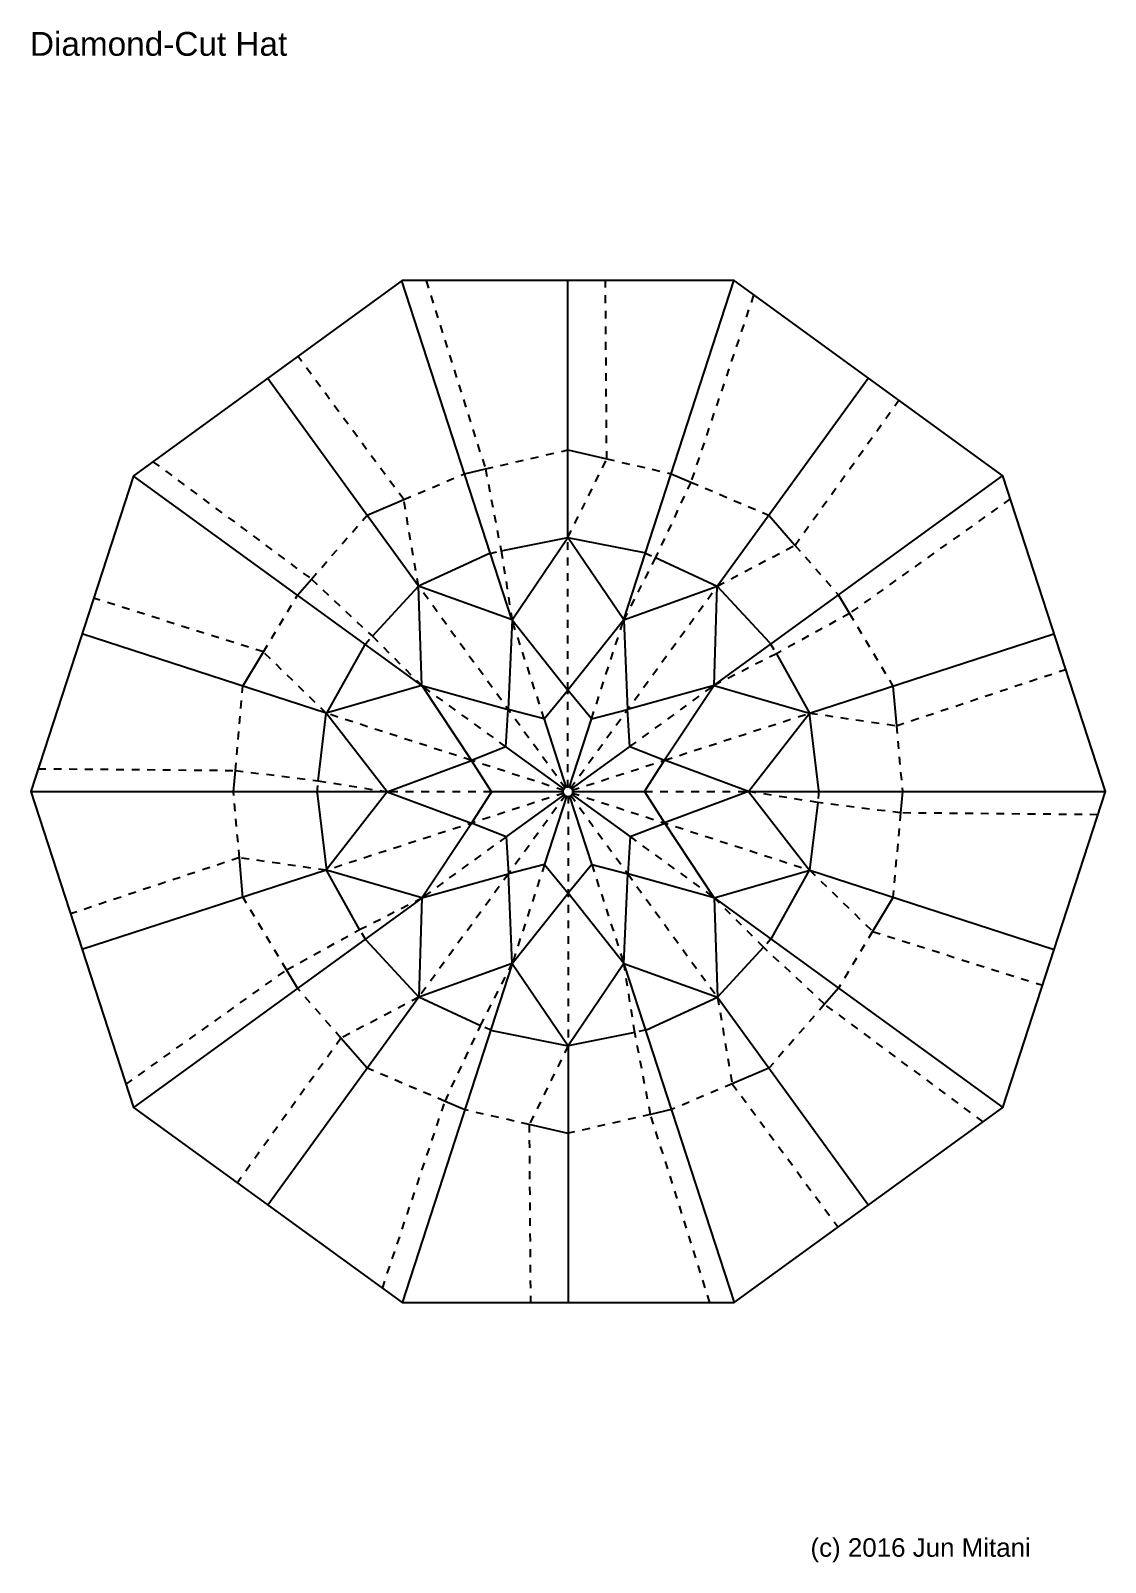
# Model space of a CAD drawing. Extents: x 11 to 206, y -288 to -10.
import ezdxf

# ---------------------------------------------------------------- set-up
doc = ezdxf.new("R2010")
doc.units = 0
for name, pattern in [('AI-LINETYPE-1', [2.822222, 1.411111, -1.411111]), ('AI-LINETYPE-10', [2.822222, 1.411111, -1.411111]), ('AI-LINETYPE-100', [2.822222, 1.411111, -1.411111]), ('AI-LINETYPE-101', [2.822222, 1.411111, -1.411111]), ('AI-LINETYPE-102', [2.822222, 1.411111, -1.411111]), ('AI-LINETYPE-103', [2.822222, 1.411111, -1.411111]), ('AI-LINETYPE-104', [2.822222, 1.411111, -1.411111]), ('AI-LINETYPE-105', [2.822222, 1.411111, -1.411111]), ('AI-LINETYPE-11', [2.822222, 1.411111, -1.411111]), ('AI-LINETYPE-12', [2.822222, 1.411111, -1.411111]), ('AI-LINETYPE-13', [2.822222, 1.411111, -1.411111]), ('AI-LINETYPE-14', [2.822222, 1.411111, -1.411111]), ('AI-LINETYPE-15', [2.822222, 1.411111, -1.411111]), ('AI-LINETYPE-16', [2.822222, 1.411111, -1.411111]), ('AI-LINETYPE-17', [2.822222, 1.411111, -1.411111]), ('AI-LINETYPE-18', [2.822222, 1.411111, -1.411111]), ('AI-LINETYPE-19', [2.822222, 1.411111, -1.411111]), ('AI-LINETYPE-2', [2.822222, 1.411111, -1.411111]), ('AI-LINETYPE-20', [2.822222, 1.411111, -1.411111]), ('AI-LINETYPE-21', [2.822222, 1.411111, -1.411111]), ('AI-LINETYPE-22', [2.822222, 1.411111, -1.411111]), ('AI-LINETYPE-23', [2.822222, 1.411111, -1.411111]), ('AI-LINETYPE-24', [2.822222, 1.411111, -1.411111]), ('AI-LINETYPE-25', [2.822222, 1.411111, -1.411111]), ('AI-LINETYPE-26', [2.822222, 1.411111, -1.411111]), ('AI-LINETYPE-27', [2.822222, 1.411111, -1.411111]), ('AI-LINETYPE-28', [2.822222, 1.411111, -1.411111]), ('AI-LINETYPE-29', [2.822222, 1.411111, -1.411111]), ('AI-LINETYPE-3', [2.822222, 1.411111, -1.411111]), ('AI-LINETYPE-30', [2.822222, 1.411111, -1.411111]), ('AI-LINETYPE-31', [2.822222, 1.411111, -1.411111]), ('AI-LINETYPE-32', [2.822222, 1.411111, -1.411111]), ('AI-LINETYPE-33', [2.822222, 1.411111, -1.411111]), ('AI-LINETYPE-34', [2.822222, 1.411111, -1.411111]), ('AI-LINETYPE-35', [2.822222, 1.411111, -1.411111]), ('AI-LINETYPE-36', [2.822222, 1.411111, -1.411111]), ('AI-LINETYPE-37', [2.822222, 1.411111, -1.411111]), ('AI-LINETYPE-38', [2.822222, 1.411111, -1.411111]), ('AI-LINETYPE-39', [2.822222, 1.411111, -1.411111]), ('AI-LINETYPE-4', [2.822222, 1.411111, -1.411111]), ('AI-LINETYPE-40', [2.822222, 1.411111, -1.411111]), ('AI-LINETYPE-41', [2.822222, 1.411111, -1.411111]), ('AI-LINETYPE-42', [2.822222, 1.411111, -1.411111]), ('AI-LINETYPE-43', [2.822222, 1.411111, -1.411111]), ('AI-LINETYPE-44', [2.822222, 1.411111, -1.411111]), ('AI-LINETYPE-45', [2.822222, 1.411111, -1.411111]), ('AI-LINETYPE-46', [2.822222, 1.411111, -1.411111]), ('AI-LINETYPE-47', [2.822222, 1.411111, -1.411111]), ('AI-LINETYPE-48', [2.822222, 1.411111, -1.411111]), ('AI-LINETYPE-49', [2.822222, 1.411111, -1.411111]), ('AI-LINETYPE-5', [2.822222, 1.411111, -1.411111]), ('AI-LINETYPE-50', [2.822222, 1.411111, -1.411111]), ('AI-LINETYPE-51', [2.822222, 1.411111, -1.411111]), ('AI-LINETYPE-52', [2.822222, 1.411111, -1.411111]), ('AI-LINETYPE-53', [2.822222, 1.411111, -1.411111]), ('AI-LINETYPE-54', [2.822222, 1.411111, -1.411111]), ('AI-LINETYPE-55', [2.822222, 1.411111, -1.411111]), ('AI-LINETYPE-56', [2.822222, 1.411111, -1.411111]), ('AI-LINETYPE-57', [2.822222, 1.411111, -1.411111]), ('AI-LINETYPE-58', [2.822222, 1.411111, -1.411111]), ('AI-LINETYPE-59', [2.822222, 1.411111, -1.411111]), ('AI-LINETYPE-6', [2.822222, 1.411111, -1.411111]), ('AI-LINETYPE-60', [2.822222, 1.411111, -1.411111]), ('AI-LINETYPE-61', [2.822222, 1.411111, -1.411111]), ('AI-LINETYPE-62', [2.822222, 1.411111, -1.411111]), ('AI-LINETYPE-63', [2.822222, 1.411111, -1.411111]), ('AI-LINETYPE-64', [2.822222, 1.411111, -1.411111]), ('AI-LINETYPE-65', [2.822222, 1.411111, -1.411111]), ('AI-LINETYPE-66', [2.822222, 1.411111, -1.411111]), ('AI-LINETYPE-67', [2.822222, 1.411111, -1.411111]), ('AI-LINETYPE-68', [2.822222, 1.411111, -1.411111]), ('AI-LINETYPE-69', [2.822222, 1.411111, -1.411111]), ('AI-LINETYPE-7', [2.822222, 1.411111, -1.411111]), ('AI-LINETYPE-70', [2.822222, 1.411111, -1.411111]), ('AI-LINETYPE-71', [2.822222, 1.411111, -1.411111]), ('AI-LINETYPE-72', [2.822222, 1.411111, -1.411111]), ('AI-LINETYPE-73', [2.822222, 1.411111, -1.411111]), ('AI-LINETYPE-74', [2.822222, 1.411111, -1.411111]), ('AI-LINETYPE-75', [2.822222, 1.411111, -1.411111]), ('AI-LINETYPE-76', [2.822222, 1.411111, -1.411111]), ('AI-LINETYPE-77', [2.822222, 1.411111, -1.411111]), ('AI-LINETYPE-78', [2.822222, 1.411111, -1.411111]), ('AI-LINETYPE-79', [2.822222, 1.411111, -1.411111]), ('AI-LINETYPE-8', [2.822222, 1.411111, -1.411111]), ('AI-LINETYPE-80', [2.822222, 1.411111, -1.411111]), ('AI-LINETYPE-81', [2.822222, 1.411111, -1.411111]), ('AI-LINETYPE-82', [2.822222, 1.411111, -1.411111]), ('AI-LINETYPE-83', [2.822222, 1.411111, -1.411111]), ('AI-LINETYPE-84', [2.822222, 1.411111, -1.411111]), ('AI-LINETYPE-85', [2.822222, 1.411111, -1.411111]), ('AI-LINETYPE-86', [2.822222, 1.411111, -1.411111]), ('AI-LINETYPE-87', [2.822222, 1.411111, -1.411111]), ('AI-LINETYPE-88', [2.822222, 1.411111, -1.411111]), ('AI-LINETYPE-89', [2.822222, 1.411111, -1.411111]), ('AI-LINETYPE-9', [2.822222, 1.411111, -1.411111]), ('AI-LINETYPE-90', [2.822222, 1.411111, -1.411111]), ('AI-LINETYPE-91', [2.822222, 1.411111, -1.411111]), ('AI-LINETYPE-92', [2.822222, 1.411111, -1.411111]), ('AI-LINETYPE-93', [2.822222, 1.411111, -1.411111]), ('AI-LINETYPE-94', [2.822222, 1.411111, -1.411111]), ('AI-LINETYPE-95', [2.822222, 1.411111, -1.411111]), ('AI-LINETYPE-96', [2.822222, 1.411111, -1.411111]), ('AI-LINETYPE-97', [2.822222, 1.411111, -1.411111]), ('AI-LINETYPE-98', [2.822222, 1.411111, -1.411111]), ('AI-LINETYPE-99', [2.822222, 1.411111, -1.411111])]:
    doc.linetypes.add(name, pattern=pattern)
for name, color, linetype in [('CUTLINE', 7, 'CONTINUOUS'), ('MOUNTAINLINE', 7, 'CONTINUOUS'), ('TEXT', 7, 'CONTINUOUS'), ('VALLEYLINE', 7, 'CONTINUOUS')]:
    doc.layers.add(name, color=color, linetype=linetype)

# ---------------------------------------------------------------- blocks, each defined once
blk = doc.blocks.new('BLOCK_2')
at = {"layer": 'VALLEYLINE', "color": 7, "linetype": 'AI-LINETYPE-5'}
blk.add_lwpolyline([(134.28, -240.57), (123.56, -206.49)], dxfattribs=at)
blk = doc.blocks.new('BLOCK_3')
at = {"layer": 'VALLEYLINE', "color": 7, "linetype": 'AI-LINETYPE-6'}
blk.add_lwpolyline([(123.56, -206.49), (120.7, -191.66)], dxfattribs=at)
blk = doc.blocks.new('BLOCK_4')
at = {"layer": 'VALLEYLINE', "color": 7, "linetype": 'AI-LINETYPE-7'}
blk.add_lwpolyline([(120.7, -191.66), (118.73, -179.16)], dxfattribs=at)
blk = doc.blocks.new('BLOCK_5')
at = {"layer": 'VALLEYLINE', "color": 7, "linetype": 'AI-LINETYPE-8'}
blk.add_lwpolyline([(183.76, -207.81), (155.06, -186.55)], dxfattribs=at)
blk = doc.blocks.new('BLOCK_6')
at = {"layer": 'VALLEYLINE', "color": 7, "linetype": 'AI-LINETYPE-9'}
blk.add_lwpolyline([(155.06, -186.55), (144.03, -176.23)], dxfattribs=at)
blk = doc.blocks.new('BLOCK_7')
at = {"layer": 'VALLEYLINE', "color": 7, "linetype": 'AI-LINETYPE-10'}
blk.add_lwpolyline([(144.03, -176.23), (135.09, -167.28)], dxfattribs=at)
blk = doc.blocks.new('BLOCK_8')
at = {"layer": 'VALLEYLINE', "color": 7, "linetype": 'AI-LINETYPE-11'}
blk.add_lwpolyline([(138.35, -200.94), (157.5, -226.9)], dxfattribs=at)
blk = doc.blocks.new('BLOCK_9')
at = {"layer": 'VALLEYLINE', "color": 7, "linetype": 'AI-LINETYPE-12'}
blk.add_lwpolyline([(135.66, -185.27), (138.35, -200.93)], dxfattribs=at)
blk = doc.blocks.new('BLOCK_10')
at = {"layer": 'VALLEYLINE', "color": 7, "linetype": 'AI-LINETYPE-13'}
blk.add_lwpolyline([(163.76, -173.36), (194.51, -183.11)], dxfattribs=at)
blk = doc.blocks.new('BLOCK_11')
at = {"layer": 'VALLEYLINE', "color": 7, "linetype": 'AI-LINETYPE-14'}
blk.add_lwpolyline([(152.37, -162.26), (163.76, -173.36)], dxfattribs=at)
blk = doc.blocks.new('BLOCK_12')
at = {"layer": 'VALLEYLINE', "color": 7, "linetype": 'AI-LINETYPE-17'}
blk.add_lwpolyline([(109.05, -148.64), (119.43, -162.93)], dxfattribs=at)
at = {"layer": 'VALLEYLINE', "color": 7, "linetype": 'AI-LINETYPE-16'}
blk.add_lwpolyline([(119.43, -162.93), (135.66, -185.26)], dxfattribs=at)
blk = doc.blocks.new('BLOCK_13')
at = {"layer": 'VALLEYLINE', "color": 7, "linetype": 'AI-LINETYPE-24'}
blk.add_lwpolyline([(204.52, -152.23), (168.81, -151.9)], dxfattribs=at)
blk = doc.blocks.new('BLOCK_14')
at = {"layer": 'VALLEYLINE', "color": 7, "linetype": 'AI-LINETYPE-25'}
blk.add_lwpolyline([(168.81, -151.9), (153.82, -150.02)], dxfattribs=at)
blk = doc.blocks.new('BLOCK_15')
at = {"layer": 'VALLEYLINE', "color": 7, "linetype": 'AI-LINETYPE-26'}
blk.add_lwpolyline([(153.82, -150.02), (141.32, -148.04)], dxfattribs=at)
blk = doc.blocks.new('BLOCK_16')
at = {"layer": 'VALLEYLINE', "color": 7, "linetype": 'AI-LINETYPE-27'}
blk.add_lwpolyline([(188.66, -95.04), (159.58, -115.77)], dxfattribs=at)
blk = doc.blocks.new('BLOCK_17')
at = {"layer": 'VALLEYLINE', "color": 7, "linetype": 'AI-LINETYPE-28'}
blk.add_lwpolyline([(159.58, -115.77), (146.35, -123.07)], dxfattribs=at)
blk = doc.blocks.new('BLOCK_18')
at = {"layer": 'VALLEYLINE', "color": 7, "linetype": 'AI-LINETYPE-29'}
blk.add_lwpolyline([(146.35, -123.07), (135.07, -128.81)], dxfattribs=at)
blk = doc.blocks.new('BLOCK_19')
at = {"layer": 'VALLEYLINE', "color": 7, "linetype": 'AI-LINETYPE-30'}
blk.add_lwpolyline([(168.09, -136.11), (198.7, -125.92)], dxfattribs=at)
blk = doc.blocks.new('BLOCK_20')
at = {"layer": 'VALLEYLINE', "color": 7, "linetype": 'AI-LINETYPE-31'}
blk.add_lwpolyline([(152.36, -133.82), (168.09, -136.11)], dxfattribs=at)
blk = doc.blocks.new('BLOCK_21')
at = {"layer": 'VALLEYLINE', "color": 7, "linetype": 'AI-LINETYPE-32'}
blk.add_lwpolyline([(149.72, -103.42), (168.49, -77.19)], dxfattribs=at)
blk = doc.blocks.new('BLOCK_22')
at = {"layer": 'VALLEYLINE', "color": 7, "linetype": 'AI-LINETYPE-33'}
blk.add_lwpolyline([(135.64, -110.82), (149.71, -103.42)], dxfattribs=at)
blk = doc.blocks.new('BLOCK_23')
at = {"layer": 'VALLEYLINE', "color": 7, "linetype": 'AI-LINETYPE-35'}
blk.add_lwpolyline([(126.1, -142.36), (152.36, -133.82)], dxfattribs=at)
at = {"layer": 'VALLEYLINE', "color": 7, "linetype": 'AI-LINETYPE-36'}
blk.add_lwpolyline([(109.3, -147.81), (126.1, -142.36)], dxfattribs=at)
blk = doc.blocks.new('BLOCK_24')
at = {"layer": 'VALLEYLINE', "color": 7, "linetype": 'AI-LINETYPE-43'}
blk.add_lwpolyline([(142.21, -58.12), (130.86, -91.99)], dxfattribs=at)
blk = doc.blocks.new('BLOCK_25')
at = {"layer": 'VALLEYLINE', "color": 7, "linetype": 'AI-LINETYPE-44'}
blk.add_lwpolyline([(130.86, -91.99), (124.45, -105.67)], dxfattribs=at)
blk = doc.blocks.new('BLOCK_26')
at = {"layer": 'VALLEYLINE', "color": 7, "linetype": 'AI-LINETYPE-45'}
blk.add_lwpolyline([(124.45, -105.67), (118.7, -116.94)], dxfattribs=at)
blk = doc.blocks.new('BLOCK_27')
at = {"layer": 'VALLEYLINE', "color": 7, "linetype": 'AI-LINETYPE-46'}
blk.add_lwpolyline([(82.93, -55.53), (93.66, -89.61)], dxfattribs=at)
blk = doc.blocks.new('BLOCK_28')
at = {"layer": 'VALLEYLINE', "color": 7, "linetype": 'AI-LINETYPE-47'}
blk.add_lwpolyline([(93.66, -89.61), (96.51, -104.44)], dxfattribs=at)
blk = doc.blocks.new('BLOCK_29')
at = {"layer": 'VALLEYLINE', "color": 7, "linetype": 'AI-LINETYPE-48'}
blk.add_lwpolyline([(96.51, -104.44), (98.48, -116.94)], dxfattribs=at)
blk = doc.blocks.new('BLOCK_30')
at = {"layer": 'VALLEYLINE', "color": 7, "linetype": 'AI-LINETYPE-49'}
blk.add_lwpolyline([(115.63, -87.79), (115.39, -55.53)], dxfattribs=at)
blk = doc.blocks.new('BLOCK_31')
at = {"layer": 'VALLEYLINE', "color": 7, "linetype": 'AI-LINETYPE-50'}
blk.add_lwpolyline([(108.59, -102.05), (115.62, -87.79)], dxfattribs=at)
blk = doc.blocks.new('BLOCK_32')
at = {"layer": 'VALLEYLINE', "color": 7, "linetype": 'AI-LINETYPE-51'}
blk.add_lwpolyline([(78.86, -95.16), (59.71, -69.21)], dxfattribs=at)
blk = doc.blocks.new('BLOCK_33')
at = {"layer": 'VALLEYLINE', "color": 7, "linetype": 'AI-LINETYPE-52'}
blk.add_lwpolyline([(81.55, -110.84), (78.86, -95.17)], dxfattribs=at)
blk = doc.blocks.new('BLOCK_34')
at = {"layer": 'VALLEYLINE', "color": 7, "linetype": 'AI-LINETYPE-54'}
blk.add_lwpolyline([(108.59, -129.66), (108.59, -102.05)], dxfattribs=at)
at = {"layer": 'VALLEYLINE', "color": 7, "linetype": 'AI-LINETYPE-55'}
blk.add_lwpolyline([(108.59, -147.33), (108.59, -129.66)], dxfattribs=at)
blk = doc.blocks.new('BLOCK_35')
at = {"layer": 'VALLEYLINE', "color": 7, "linetype": 'AI-LINETYPE-62'}
blk.add_lwpolyline([(33.46, -88.3), (62.16, -109.56)], dxfattribs=at)
blk = doc.blocks.new('BLOCK_36')
at = {"layer": 'VALLEYLINE', "color": 7, "linetype": 'AI-LINETYPE-63'}
blk.add_lwpolyline([(62.16, -109.56), (73.19, -119.89)], dxfattribs=at)
blk = doc.blocks.new('BLOCK_37')
at = {"layer": 'VALLEYLINE', "color": 7, "linetype": 'AI-LINETYPE-64'}
blk.add_lwpolyline([(73.19, -119.89), (82.13, -128.84)], dxfattribs=at)
blk = doc.blocks.new('BLOCK_38')
at = {"layer": 'VALLEYLINE', "color": 7, "linetype": 'AI-LINETYPE-65'}
blk.add_lwpolyline([(12.68, -143.89), (48.4, -144.21)], dxfattribs=at)
blk = doc.blocks.new('BLOCK_39')
at = {"layer": 'VALLEYLINE', "color": 7, "linetype": 'AI-LINETYPE-66'}
blk.add_lwpolyline([(48.4, -144.21), (63.39, -146.09)], dxfattribs=at)
blk = doc.blocks.new('BLOCK_40')
at = {"layer": 'VALLEYLINE', "color": 7, "linetype": 'AI-LINETYPE-67'}
blk.add_lwpolyline([(63.39, -146.09), (75.89, -148.07)], dxfattribs=at)
blk = doc.blocks.new('BLOCK_41')
at = {"layer": 'VALLEYLINE', "color": 7, "linetype": 'AI-LINETYPE-68'}
blk.add_lwpolyline([(53.46, -122.75), (22.71, -113.01)], dxfattribs=at)
blk = doc.blocks.new('BLOCK_42')
at = {"layer": 'VALLEYLINE', "color": 7, "linetype": 'AI-LINETYPE-69'}
blk.add_lwpolyline([(64.85, -133.85), (53.46, -122.76)], dxfattribs=at)
blk = doc.blocks.new('BLOCK_43')
at = {"layer": 'VALLEYLINE', "color": 7, "linetype": 'AI-LINETYPE-70'}
blk.add_lwpolyline([(49.11, -160), (18.51, -170.19)], dxfattribs=at)
blk = doc.blocks.new('BLOCK_44')
at = {"layer": 'VALLEYLINE', "color": 7, "linetype": 'AI-LINETYPE-71'}
blk.add_lwpolyline([(64.85, -162.29), (49.11, -160.01)], dxfattribs=at)
blk = doc.blocks.new('BLOCK_45')
at = {"layer": 'VALLEYLINE', "color": 7, "linetype": 'AI-LINETYPE-73'}
blk.add_lwpolyline([(91.11, -142.39), (64.85, -133.86)], dxfattribs=at)
at = {"layer": 'VALLEYLINE', "color": 7, "linetype": 'AI-LINETYPE-74'}
blk.add_lwpolyline([(107.91, -147.85), (91.11, -142.39)], dxfattribs=at)
blk = doc.blocks.new('BLOCK_46')
at = {"layer": 'VALLEYLINE', "color": 7, "linetype": 'AI-LINETYPE-81'}
blk.add_lwpolyline([(28.56, -201.06), (57.65, -180.33)], dxfattribs=at)
blk = doc.blocks.new('BLOCK_47')
at = {"layer": 'VALLEYLINE', "color": 7, "linetype": 'AI-LINETYPE-82'}
blk.add_lwpolyline([(57.65, -180.33), (70.87, -173.04)], dxfattribs=at)
blk = doc.blocks.new('BLOCK_48')
at = {"layer": 'VALLEYLINE', "color": 7, "linetype": 'AI-LINETYPE-83'}
blk.add_lwpolyline([(70.87, -173.04), (82.15, -167.3)], dxfattribs=at)
blk = doc.blocks.new('BLOCK_49')
at = {"layer": 'VALLEYLINE', "color": 7, "linetype": 'AI-LINETYPE-84'}
blk.add_lwpolyline([(75, -238), (86.35, -204.13)], dxfattribs=at)
blk = doc.blocks.new('BLOCK_50')
at = {"layer": 'VALLEYLINE', "color": 7, "linetype": 'AI-LINETYPE-85'}
blk.add_lwpolyline([(86.35, -204.13), (92.76, -190.45)], dxfattribs=at)
blk = doc.blocks.new('BLOCK_51')
at = {"layer": 'VALLEYLINE', "color": 7, "linetype": 'AI-LINETYPE-86'}
blk.add_lwpolyline([(92.76, -190.45), (98.51, -179.18)], dxfattribs=at)
blk = doc.blocks.new('BLOCK_52')
at = {"layer": 'VALLEYLINE', "color": 7, "linetype": 'AI-LINETYPE-87'}
blk.add_lwpolyline([(67.5, -192.68), (48.73, -218.92)], dxfattribs=at)
blk = doc.blocks.new('BLOCK_53')
at = {"layer": 'VALLEYLINE', "color": 7, "linetype": 'AI-LINETYPE-88'}
blk.add_lwpolyline([(81.58, -185.29), (67.51, -192.69)], dxfattribs=at)
blk = doc.blocks.new('BLOCK_54')
at = {"layer": 'VALLEYLINE', "color": 7, "linetype": 'AI-LINETYPE-89'}
blk.add_lwpolyline([(101.58, -208.33), (101.82, -240.59)], dxfattribs=at)
blk = doc.blocks.new('BLOCK_55')
at = {"layer": 'VALLEYLINE', "color": 7, "linetype": 'AI-LINETYPE-90'}
blk.add_lwpolyline([(108.62, -194.07), (101.59, -208.33)], dxfattribs=at)
blk = doc.blocks.new('BLOCK_56')
at = {"layer": 'VALLEYLINE', "color": 7, "linetype": 'AI-LINETYPE-93'}
blk.add_lwpolyline([(108.19, -148.66), (97.81, -162.95)], dxfattribs=at)
at = {"layer": 'VALLEYLINE', "color": 7, "linetype": 'AI-LINETYPE-92'}
blk.add_lwpolyline([(97.81, -162.95), (81.58, -185.28)], dxfattribs=at)
blk = doc.blocks.new('BLOCK_57')
at = {"layer": 'VALLEYLINE', "color": 7, "linetype": 'AI-LINETYPE-96'}
blk.add_lwpolyline([(109.31, -148.27), (152.37, -162.26)], dxfattribs=at)
blk = doc.blocks.new('BLOCK_58')
at = {"layer": 'VALLEYLINE', "color": 7, "linetype": 'AI-LINETYPE-98'}
blk.add_lwpolyline([(109.03, -147.45), (135.64, -110.82)], dxfattribs=at)
blk = doc.blocks.new('BLOCK_59')
at = {"layer": 'VALLEYLINE', "color": 7, "linetype": 'AI-LINETYPE-100'}
blk.add_lwpolyline([(108.16, -147.47), (81.55, -110.84)], dxfattribs=at)
blk = doc.blocks.new('BLOCK_60')
at = {"layer": 'VALLEYLINE', "color": 7, "linetype": 'AI-LINETYPE-102'}
blk.add_lwpolyline([(107.91, -148.3), (64.85, -162.29)], dxfattribs=at)
blk = doc.blocks.new('BLOCK_61')
at = {"layer": 'VALLEYLINE', "color": 7, "linetype": 'AI-LINETYPE-104'}
blk.add_lwpolyline([(108.62, -148.8), (108.62, -194.07)], dxfattribs=at)
blk = doc.blocks.new('BLOCK_62')
at = {"layer": 'MOUNTAINLINE', "color": 7}
for points in [[(108.85, -148.74), (112.94, -161.33)], [(112.94, -161.33), (112.94, -161.33)], [(118.81, -179.39), (138.68, -240.57)], [(118.81, -179.39), (118.81, -179.39)]]:
    blk.add_lwpolyline(points, dxfattribs=at)
blk = doc.blocks.new('BLOCK_63')
at = {"layer": 'MOUNTAINLINE', "color": 7}
for points in [[(109.21, -148.47), (119.92, -156.25)], [(119.92, -156.25), (119.92, -156.25)], [(135.28, -167.42), (187.32, -205.23)], [(135.28, -167.42), (135.28, -167.42)]]:
    blk.add_lwpolyline(points, dxfattribs=at)
blk = doc.blocks.new('BLOCK_64')
at = {"layer": 'MOUNTAINLINE', "color": 7}
blk.add_lwpolyline([(120.7, -191.66), (108.62, -194.05)], dxfattribs=at)
blk = doc.blocks.new('BLOCK_65')
at = {"layer": 'MOUNTAINLINE', "color": 7}
blk.add_lwpolyline([(118.73, -179.16), (108.62, -194.05)], dxfattribs=at)
blk = doc.blocks.new('BLOCK_66')
at = {"layer": 'MOUNTAINLINE', "color": 7}
blk.add_lwpolyline([(118.73, -179.16), (108.62, -166.44)], dxfattribs=at)
blk = doc.blocks.new('BLOCK_67')
at = {"layer": 'MOUNTAINLINE', "color": 7}
blk.add_lwpolyline([(112.91, -161.23), (108.62, -166.44)], dxfattribs=at)
blk = doc.blocks.new('BLOCK_68')
at = {"layer": 'MOUNTAINLINE', "color": 7}
blk.add_lwpolyline([(144.03, -176.23), (135.66, -185.27)], dxfattribs=at)
blk = doc.blocks.new('BLOCK_69')
at = {"layer": 'MOUNTAINLINE', "color": 7}
blk.add_lwpolyline([(135.09, -167.28), (135.66, -185.27)], dxfattribs=at)
blk = doc.blocks.new('BLOCK_70')
at = {"layer": 'MOUNTAINLINE', "color": 7}
blk.add_lwpolyline([(135.09, -167.28), (119.43, -162.93)], dxfattribs=at)
blk = doc.blocks.new('BLOCK_71')
at = {"layer": 'MOUNTAINLINE', "color": 7}
blk.add_lwpolyline([(119.84, -156.19), (119.43, -162.93)], dxfattribs=at)
blk = doc.blocks.new('BLOCK_72')
at = {"layer": 'MOUNTAINLINE', "color": 7}
blk.add_lwpolyline([(122.82, -191.18), (135.65, -185.25)], dxfattribs=at)
blk = doc.blocks.new('BLOCK_73')
at = {"layer": 'MOUNTAINLINE', "color": 7}
blk.add_lwpolyline([(118.73, -179.16), (135.66, -185.27)], dxfattribs=at)
blk = doc.blocks.new('BLOCK_74')
at = {"layer": 'MOUNTAINLINE', "color": 7}
blk.add_lwpolyline([(118.73, -179.16), (119.43, -162.93)], dxfattribs=at)
blk = doc.blocks.new('BLOCK_75')
at = {"layer": 'MOUNTAINLINE', "color": 7}
blk.add_lwpolyline([(112.9, -161.23), (119.43, -162.93)], dxfattribs=at)
blk = doc.blocks.new('BLOCK_76')
at = {"layer": 'MOUNTAINLINE', "color": 7}
blk.add_lwpolyline([(145.51, -174.51), (152.36, -162.26)], dxfattribs=at)
blk = doc.blocks.new('BLOCK_77')
at = {"layer": 'MOUNTAINLINE', "color": 7}
blk.add_lwpolyline([(135.09, -167.28), (152.37, -162.26)], dxfattribs=at)
blk = doc.blocks.new('BLOCK_78')
at = {"layer": 'MOUNTAINLINE', "color": 7}
blk.add_lwpolyline([(135.09, -167.28), (126.12, -153.73)], dxfattribs=at)
blk = doc.blocks.new('BLOCK_79')
at = {"layer": 'MOUNTAINLINE', "color": 7}
blk.add_lwpolyline([(119.84, -156.2), (126.12, -153.73)], dxfattribs=at)
blk = doc.blocks.new('BLOCK_80')
at = {"layer": 'MOUNTAINLINE', "color": 7}
for points in [[(109.33, -148.04), (122.57, -148.04)], [(122.57, -148.04), (122.57, -148.04)], [(141.56, -148.04), (205.88, -148.04)], [(141.56, -148.04), (141.56, -148.04)]]:
    blk.add_lwpolyline(points, dxfattribs=at)
blk = doc.blocks.new('BLOCK_81')
at = {"layer": 'MOUNTAINLINE', "color": 7}
for points in [[(135.27, -128.67), (187.3, -90.86)], [(135.27, -128.67), (135.27, -128.67)], [(109.19, -147.61), (119.9, -139.83)], [(119.9, -139.83), (119.9, -139.83)]]:
    blk.add_lwpolyline(points, dxfattribs=at)
blk = doc.blocks.new('BLOCK_82')
at = {"layer": 'MOUNTAINLINE', "color": 7}
blk.add_lwpolyline([(153.82, -150.02), (152.36, -162.26)], dxfattribs=at)
blk = doc.blocks.new('BLOCK_83')
at = {"layer": 'MOUNTAINLINE', "color": 7}
blk.add_lwpolyline([(141.32, -148.04), (152.36, -162.26)], dxfattribs=at)
blk = doc.blocks.new('BLOCK_84')
at = {"layer": 'MOUNTAINLINE', "color": 7}
blk.add_lwpolyline([(141.32, -148.04), (126.1, -153.72)], dxfattribs=at)
blk = doc.blocks.new('BLOCK_85')
at = {"layer": 'MOUNTAINLINE', "color": 7}
blk.add_lwpolyline([(122.47, -148.04), (126.1, -153.72)], dxfattribs=at)
blk = doc.blocks.new('BLOCK_86')
at = {"layer": 'MOUNTAINLINE', "color": 7}
blk.add_lwpolyline([(146.35, -123.07), (152.36, -133.82)], dxfattribs=at)
blk = doc.blocks.new('BLOCK_87')
at = {"layer": 'MOUNTAINLINE', "color": 7}
blk.add_lwpolyline([(135.07, -128.81), (152.36, -133.82)], dxfattribs=at)
blk = doc.blocks.new('BLOCK_88')
at = {"layer": 'MOUNTAINLINE', "color": 7}
blk.add_lwpolyline([(135.07, -128.81), (126.1, -142.35)], dxfattribs=at)
blk = doc.blocks.new('BLOCK_89')
at = {"layer": 'MOUNTAINLINE', "color": 7}
blk.add_lwpolyline([(119.82, -139.89), (126.1, -142.35)], dxfattribs=at)
blk = doc.blocks.new('BLOCK_90')
at = {"layer": 'MOUNTAINLINE', "color": 7}
blk.add_lwpolyline([(154.01, -147.86), (152.34, -133.83)], dxfattribs=at)
blk = doc.blocks.new('BLOCK_91')
at = {"layer": 'MOUNTAINLINE', "color": 7}
blk.add_lwpolyline([(141.32, -148.04), (152.36, -133.82)], dxfattribs=at)
blk = doc.blocks.new('BLOCK_92')
at = {"layer": 'MOUNTAINLINE', "color": 7}
blk.add_lwpolyline([(141.32, -148.04), (126.1, -142.35)], dxfattribs=at)
blk = doc.blocks.new('BLOCK_93')
at = {"layer": 'MOUNTAINLINE', "color": 7}
blk.add_lwpolyline([(122.47, -148.04), (126.1, -142.35)], dxfattribs=at)
blk = doc.blocks.new('BLOCK_94')
at = {"layer": 'MOUNTAINLINE', "color": 7}
blk.add_lwpolyline([(145.17, -121.13), (135.63, -110.84)], dxfattribs=at)
blk = doc.blocks.new('BLOCK_95')
at = {"layer": 'MOUNTAINLINE', "color": 7}
blk.add_lwpolyline([(135.07, -128.81), (135.64, -110.82)], dxfattribs=at)
blk = doc.blocks.new('BLOCK_96')
at = {"layer": 'MOUNTAINLINE', "color": 7}
blk.add_lwpolyline([(135.07, -128.81), (119.41, -133.16)], dxfattribs=at)
blk = doc.blocks.new('BLOCK_97')
at = {"layer": 'MOUNTAINLINE', "color": 7}
blk.add_lwpolyline([(119.82, -139.89), (119.41, -133.16)], dxfattribs=at)
blk = doc.blocks.new('BLOCK_98')
at = {"layer": 'MOUNTAINLINE', "color": 7}
for points in [[(118.77, -116.71), (138.65, -55.53)], [(118.77, -116.71), (118.77, -116.71)], [(108.82, -147.36), (112.91, -134.77)], [(112.91, -134.77), (112.91, -134.77)]]:
    blk.add_lwpolyline(points, dxfattribs=at)
blk = doc.blocks.new('BLOCK_99')
at = {"layer": 'MOUNTAINLINE', "color": 7}
for points in [[(98.41, -116.71), (78.53, -55.53)], [(98.41, -116.71), (98.41, -116.71)], [(104.27, -134.77), (104.27, -134.77)], [(108.36, -147.36), (104.27, -134.77)]]:
    blk.add_lwpolyline(points, dxfattribs=at)
blk = doc.blocks.new('BLOCK_100')
at = {"layer": 'MOUNTAINLINE', "color": 7}
blk.add_lwpolyline([(124.45, -105.67), (135.63, -110.84)], dxfattribs=at)
blk = doc.blocks.new('BLOCK_101')
at = {"layer": 'MOUNTAINLINE', "color": 7}
blk.add_lwpolyline([(118.7, -116.94), (135.63, -110.84)], dxfattribs=at)
blk = doc.blocks.new('BLOCK_102')
at = {"layer": 'MOUNTAINLINE', "color": 7}
blk.add_lwpolyline([(118.7, -116.94), (119.4, -133.17)], dxfattribs=at)
blk = doc.blocks.new('BLOCK_103')
at = {"layer": 'MOUNTAINLINE', "color": 7}
blk.add_lwpolyline([(112.87, -134.87), (119.4, -133.17)], dxfattribs=at)
blk = doc.blocks.new('BLOCK_104')
at = {"layer": 'MOUNTAINLINE', "color": 7}
blk.add_lwpolyline([(96.51, -104.44), (108.59, -102.05)], dxfattribs=at)
blk = doc.blocks.new('BLOCK_105')
at = {"layer": 'MOUNTAINLINE', "color": 7}
blk.add_lwpolyline([(98.48, -116.94), (108.59, -102.05)], dxfattribs=at)
blk = doc.blocks.new('BLOCK_106')
at = {"layer": 'MOUNTAINLINE', "color": 7}
blk.add_lwpolyline([(98.48, -116.94), (108.59, -129.66)], dxfattribs=at)
blk = doc.blocks.new('BLOCK_107')
at = {"layer": 'MOUNTAINLINE', "color": 7}
blk.add_lwpolyline([(104.3, -134.87), (108.59, -129.66)], dxfattribs=at)
blk = doc.blocks.new('BLOCK_108')
at = {"layer": 'MOUNTAINLINE', "color": 7}
blk.add_lwpolyline([(122.45, -104.81), (108.59, -102.07)], dxfattribs=at)
blk = doc.blocks.new('BLOCK_109')
at = {"layer": 'MOUNTAINLINE', "color": 7}
blk.add_lwpolyline([(118.7, -116.94), (108.59, -102.05)], dxfattribs=at)
blk = doc.blocks.new('BLOCK_110')
at = {"layer": 'MOUNTAINLINE', "color": 7}
blk.add_lwpolyline([(118.7, -116.94), (108.59, -129.66)], dxfattribs=at)
blk = doc.blocks.new('BLOCK_111')
at = {"layer": 'MOUNTAINLINE', "color": 7}
blk.add_lwpolyline([(112.88, -134.87), (108.59, -129.66)], dxfattribs=at)
blk = doc.blocks.new('BLOCK_112')
at = {"layer": 'MOUNTAINLINE', "color": 7}
blk.add_lwpolyline([(94.3, -104.96), (81.56, -110.85)], dxfattribs=at)
blk = doc.blocks.new('BLOCK_113')
at = {"layer": 'MOUNTAINLINE', "color": 7}
blk.add_lwpolyline([(98.48, -116.94), (81.55, -110.84)], dxfattribs=at)
blk = doc.blocks.new('BLOCK_114')
at = {"layer": 'MOUNTAINLINE', "color": 7}
blk.add_lwpolyline([(98.48, -116.94), (97.78, -133.17)], dxfattribs=at)
blk = doc.blocks.new('BLOCK_115')
at = {"layer": 'MOUNTAINLINE', "color": 7}
blk.add_lwpolyline([(104.31, -134.87), (97.78, -133.17)], dxfattribs=at)
blk = doc.blocks.new('BLOCK_116')
at = {"layer": 'MOUNTAINLINE', "color": 7}
for points in [[(81.94, -128.7), (29.9, -90.89)], [(81.94, -128.7), (81.94, -128.7)], [(97.3, -139.86), (97.3, -139.86)], [(108.01, -147.64), (97.3, -139.86)]]:
    blk.add_lwpolyline(points, dxfattribs=at)
blk = doc.blocks.new('BLOCK_117')
at = {"layer": 'MOUNTAINLINE', "color": 7}
for points in [[(75.64, -148.07), (11.32, -148.07)], [(75.64, -148.07), (75.64, -148.07)], [(94.64, -148.07), (94.64, -148.07)], [(107.87, -148.07), (94.64, -148.07)]]:
    blk.add_lwpolyline(points, dxfattribs=at)
blk = doc.blocks.new('BLOCK_118')
at = {"layer": 'MOUNTAINLINE', "color": 7}
blk.add_lwpolyline([(73.19, -119.89), (81.56, -110.85)], dxfattribs=at)
blk = doc.blocks.new('BLOCK_119')
at = {"layer": 'MOUNTAINLINE', "color": 7}
blk.add_lwpolyline([(82.13, -128.84), (81.56, -110.85)], dxfattribs=at)
blk = doc.blocks.new('BLOCK_120')
at = {"layer": 'MOUNTAINLINE', "color": 7}
blk.add_lwpolyline([(82.13, -128.84), (97.79, -133.19)], dxfattribs=at)
blk = doc.blocks.new('BLOCK_121')
at = {"layer": 'MOUNTAINLINE', "color": 7}
blk.add_lwpolyline([(97.38, -139.92), (97.79, -133.19)], dxfattribs=at)
blk = doc.blocks.new('BLOCK_122')
at = {"layer": 'MOUNTAINLINE', "color": 7}
blk.add_lwpolyline([(63.39, -146.09), (64.85, -133.85)], dxfattribs=at)
blk = doc.blocks.new('BLOCK_123')
at = {"layer": 'MOUNTAINLINE', "color": 7}
blk.add_lwpolyline([(75.89, -148.07), (64.85, -133.85)], dxfattribs=at)
blk = doc.blocks.new('BLOCK_124')
at = {"layer": 'MOUNTAINLINE', "color": 7}
blk.add_lwpolyline([(75.89, -148.07), (91.11, -142.39)], dxfattribs=at)
blk = doc.blocks.new('BLOCK_125')
at = {"layer": 'MOUNTAINLINE', "color": 7}
blk.add_lwpolyline([(94.74, -148.07), (91.11, -142.39)], dxfattribs=at)
blk = doc.blocks.new('BLOCK_126')
at = {"layer": 'MOUNTAINLINE', "color": 7}
blk.add_lwpolyline([(71.76, -121.52), (64.87, -133.86)], dxfattribs=at)
blk = doc.blocks.new('BLOCK_127')
at = {"layer": 'MOUNTAINLINE', "color": 7}
blk.add_lwpolyline([(82.13, -128.84), (64.85, -133.85)], dxfattribs=at)
blk = doc.blocks.new('BLOCK_128')
at = {"layer": 'MOUNTAINLINE', "color": 7}
blk.add_lwpolyline([(82.13, -128.84), (91.11, -142.39)], dxfattribs=at)
blk = doc.blocks.new('BLOCK_129')
at = {"layer": 'MOUNTAINLINE', "color": 7}
blk.add_lwpolyline([(97.38, -139.92), (91.11, -142.39)], dxfattribs=at)
blk = doc.blocks.new('BLOCK_130')
at = {"layer": 'MOUNTAINLINE', "color": 7}
blk.add_lwpolyline([(63.2, -148.35), (64.87, -162.28)], dxfattribs=at)
blk = doc.blocks.new('BLOCK_131')
at = {"layer": 'MOUNTAINLINE', "color": 7}
blk.add_lwpolyline([(75.89, -148.07), (64.85, -162.29)], dxfattribs=at)
blk = doc.blocks.new('BLOCK_132')
at = {"layer": 'MOUNTAINLINE', "color": 7}
blk.add_lwpolyline([(75.89, -148.07), (91.11, -153.76)], dxfattribs=at)
blk = doc.blocks.new('BLOCK_133')
at = {"layer": 'MOUNTAINLINE', "color": 7}
blk.add_lwpolyline([(94.74, -148.07), (91.11, -153.76)], dxfattribs=at)
blk = doc.blocks.new('BLOCK_134')
at = {"layer": 'MOUNTAINLINE', "color": 7}
for points in [[(108.03, -148.49), (97.32, -156.27)], [(97.32, -156.27), (97.32, -156.27)], [(81.96, -167.44), (29.92, -205.25)], [(81.96, -167.44), (81.96, -167.44)]]:
    blk.add_lwpolyline(points, dxfattribs=at)
blk = doc.blocks.new('BLOCK_135')
at = {"layer": 'MOUNTAINLINE', "color": 7}
for points in [[(108.4, -148.76), (104.31, -161.35)], [(104.31, -161.35), (104.31, -161.35)], [(98.44, -179.41), (78.56, -240.59)], [(98.44, -179.41), (98.44, -179.41)]]:
    blk.add_lwpolyline(points, dxfattribs=at)
blk = doc.blocks.new('BLOCK_136')
at = {"layer": 'MOUNTAINLINE', "color": 7}
blk.add_lwpolyline([(70.87, -173.04), (64.87, -162.28)], dxfattribs=at)
blk = doc.blocks.new('BLOCK_137')
at = {"layer": 'MOUNTAINLINE', "color": 7}
blk.add_lwpolyline([(82.15, -167.3), (64.87, -162.28)], dxfattribs=at)
blk = doc.blocks.new('BLOCK_138')
at = {"layer": 'MOUNTAINLINE', "color": 7}
blk.add_lwpolyline([(82.15, -167.3), (91.13, -153.75)], dxfattribs=at)
blk = doc.blocks.new('BLOCK_139')
at = {"layer": 'MOUNTAINLINE', "color": 7}
blk.add_lwpolyline([(97.4, -156.22), (91.13, -153.75)], dxfattribs=at)
blk = doc.blocks.new('BLOCK_140')
at = {"layer": 'MOUNTAINLINE', "color": 7}
blk.add_lwpolyline([(92.76, -190.45), (81.58, -185.29)], dxfattribs=at)
blk = doc.blocks.new('BLOCK_141')
at = {"layer": 'MOUNTAINLINE', "color": 7}
blk.add_lwpolyline([(98.51, -179.18), (81.58, -185.29)], dxfattribs=at)
blk = doc.blocks.new('BLOCK_142')
at = {"layer": 'MOUNTAINLINE', "color": 7}
blk.add_lwpolyline([(98.51, -179.18), (97.81, -162.95)], dxfattribs=at)
blk = doc.blocks.new('BLOCK_143')
at = {"layer": 'MOUNTAINLINE', "color": 7}
blk.add_lwpolyline([(104.34, -161.25), (97.81, -162.95)], dxfattribs=at)
blk = doc.blocks.new('BLOCK_144')
at = {"layer": 'MOUNTAINLINE', "color": 7}
blk.add_lwpolyline([(71.99, -174.9), (81.59, -185.27)], dxfattribs=at)
blk = doc.blocks.new('BLOCK_145')
at = {"layer": 'MOUNTAINLINE', "color": 7}
blk.add_lwpolyline([(82.15, -167.3), (81.58, -185.29)], dxfattribs=at)
blk = doc.blocks.new('BLOCK_146')
at = {"layer": 'MOUNTAINLINE', "color": 7}
blk.add_lwpolyline([(82.15, -167.3), (97.81, -162.95)], dxfattribs=at)
blk = doc.blocks.new('BLOCK_147')
at = {"layer": 'MOUNTAINLINE', "color": 7}
blk.add_lwpolyline([(97.4, -156.21), (97.81, -162.95)], dxfattribs=at)
blk = doc.blocks.new('BLOCK_148')
at = {"layer": 'MOUNTAINLINE', "color": 7}
blk.add_lwpolyline([(94.85, -191.33), (108.62, -194.05)], dxfattribs=at)
blk = doc.blocks.new('BLOCK_149')
at = {"layer": 'MOUNTAINLINE', "color": 7}
blk.add_lwpolyline([(98.51, -179.18), (108.62, -194.07)], dxfattribs=at)
blk = doc.blocks.new('BLOCK_150')
at = {"layer": 'MOUNTAINLINE', "color": 7}
blk.add_lwpolyline([(98.51, -179.18), (108.62, -166.46)], dxfattribs=at)
blk = doc.blocks.new('BLOCK_151')
at = {"layer": 'MOUNTAINLINE', "color": 7}
blk.add_lwpolyline([(104.34, -161.25), (108.62, -166.46)], dxfattribs=at)

msp = doc.modelspace()

# ---------------------------------------------------------------- linework, layer by layer
at = {"layer": 'CUTLINE', "color": 7}
msp.add_lwpolyline([(78.56, -55.52), (29.92, -90.86), (11.34, -148.05), (29.92, -205.23), (78.56, -240.57), (138.68, -240.57), (187.32, -205.23), (205.9, -148.05), (187.32, -90.86), (138.68, -55.52), (78.56, -55.52)], dxfattribs=at)
at = {"layer": 'MOUNTAINLINE', "color": 7}
for points in [[(108.59, -102.05), (108.59, -55.53)], [(81.55, -110.84), (54.21, -73.2)], [(135.64, -110.82), (162.98, -73.19)], [(108.59, -86.18), (115.62, -87.79)], [(89.88, -90.47), (93.66, -89.61)], [(127.3, -90.47), (130.86, -91.99)], [(72.22, -98), (78.86, -95.17)], [(144.97, -97.98), (149.71, -103.42)], [(59.62, -112.48), (62.16, -109.56)], [(157.58, -112.45), (159.57, -115.77)], [(64.85, -133.86), (20.61, -119.48)], [(152.36, -133.82), (196.59, -119.45)], [(49.75, -128.95), (53.46, -122.76)], [(167.45, -128.92), (168.09, -136.11)], [(48.06, -148.07), (48.4, -144.21)], [(169.15, -148.04), (168.8, -151.9)], [(49.75, -167.19), (49.11, -160.01)], [(64.85, -162.29), (20.61, -176.66)], [(152.37, -162.26), (196.61, -176.64)], [(167.47, -167.17), (163.76, -173.36)], [(59.64, -183.65), (57.65, -180.33)], [(81.58, -185.28), (54.24, -222.92)], [(135.66, -185.26), (163, -222.9)], [(157.6, -183.63), (155.06, -186.55)], [(72.25, -198.13), (67.51, -192.69)], [(108.62, -194.07), (108.62, -240.59)], [(144.99, -198.11), (138.35, -200.93)], [(89.91, -205.65), (86.35, -204.13)], [(127.33, -205.63), (123.56, -206.49)], [(108.62, -209.94), (101.59, -208.33)]]:
    msp.add_lwpolyline(points, dxfattribs=at)
at = {"layer": 'VALLEYLINE', "color": 7, "linetype": 'AI-LINETYPE-41'}
msp.add_lwpolyline([(93.66, -89.61), (108.59, -86.18)], dxfattribs=at)
at = {"layer": 'VALLEYLINE', "color": 7, "linetype": 'AI-LINETYPE-40'}
msp.add_lwpolyline([(115.62, -87.79), (127.3, -90.47)], dxfattribs=at)
at = {"layer": 'VALLEYLINE', "color": 7, "linetype": 'AI-LINETYPE-42'}
msp.add_lwpolyline([(78.86, -95.17), (89.88, -90.47)], dxfattribs=at)
at = {"layer": 'VALLEYLINE', "color": 7, "linetype": 'AI-LINETYPE-39'}
msp.add_lwpolyline([(130.86, -91.99), (144.96, -98)], dxfattribs=at)
at = {"layer": 'VALLEYLINE', "color": 7, "linetype": 'AI-LINETYPE-58'}
msp.add_lwpolyline([(62.16, -109.56), (72.23, -98.01)], dxfattribs=at)
at = {"layer": 'VALLEYLINE', "color": 7, "linetype": 'AI-LINETYPE-57'}
msp.add_lwpolyline([(94.3, -104.96), (96.51, -104.44)], dxfattribs=at)
at = {"layer": 'VALLEYLINE', "color": 7, "linetype": 'AI-LINETYPE-56'}
msp.add_lwpolyline([(122.45, -104.81), (124.45, -105.67)], dxfattribs=at)
at = {"layer": 'VALLEYLINE', "color": 7, "linetype": 'AI-LINETYPE-23'}
msp.add_lwpolyline([(149.71, -103.42), (157.58, -112.45)], dxfattribs=at)
at = {"layer": 'VALLEYLINE', "color": 7, "linetype": 'AI-LINETYPE-59'}
msp.add_lwpolyline([(53.46, -122.76), (59.62, -112.48)], dxfattribs=at)
at = {"layer": 'VALLEYLINE', "color": 7, "linetype": 'AI-LINETYPE-22'}
msp.add_lwpolyline([(159.57, -115.77), (167.45, -128.92)], dxfattribs=at)
at = {"layer": 'VALLEYLINE', "color": 7, "linetype": 'AI-LINETYPE-101'}
msp.add_lwpolyline([(104.31, -134.87), (98.48, -116.94)], dxfattribs=at)
at = {"layer": 'VALLEYLINE', "color": 7, "linetype": 'AI-LINETYPE-53'}
msp.add_lwpolyline([(112.87, -134.87), (118.7, -116.94)], dxfattribs=at)
at = {"layer": 'VALLEYLINE', "color": 7, "linetype": 'AI-LINETYPE-75'}
msp.add_lwpolyline([(71.76, -121.52), (73.19, -119.89)], dxfattribs=at)
at = {"layer": 'VALLEYLINE', "color": 7, "linetype": 'AI-LINETYPE-38'}
msp.add_lwpolyline([(145.17, -121.13), (146.35, -123.07)], dxfattribs=at)
at = {"layer": 'VALLEYLINE', "color": 7, "linetype": 'AI-LINETYPE-60'}
msp.add_lwpolyline([(48.4, -144.21), (49.75, -128.95)], dxfattribs=at)
at = {"layer": 'VALLEYLINE', "color": 7, "linetype": 'AI-LINETYPE-72'}
msp.add_lwpolyline([(97.38, -139.92), (82.13, -128.84)], dxfattribs=at)
at = {"layer": 'VALLEYLINE', "color": 7, "linetype": 'AI-LINETYPE-99'}
msp.add_lwpolyline([(119.82, -139.89), (135.07, -128.81)], dxfattribs=at)
at = {"layer": 'VALLEYLINE', "color": 7, "linetype": 'AI-LINETYPE-21'}
msp.add_lwpolyline([(168.09, -136.11), (169.15, -148.04)], dxfattribs=at)
at = {"layer": 'VALLEYLINE', "color": 7, "linetype": 'AI-LINETYPE-76'}
msp.add_lwpolyline([(63.2, -148.35), (63.39, -146.09)], dxfattribs=at)
at = {"layer": 'VALLEYLINE', "color": 7, "linetype": 'AI-LINETYPE-61'}
msp.add_lwpolyline([(49.11, -160.01), (48.06, -148.07)], dxfattribs=at)
at = {"layer": 'VALLEYLINE', "color": 7, "linetype": 'AI-LINETYPE-103'}
msp.add_lwpolyline([(94.74, -148.07), (75.89, -148.07)], dxfattribs=at)
at = {"layer": 'VALLEYLINE', "color": 7, "linetype": 'AI-LINETYPE-34'}
msp.add_lwpolyline([(122.47, -148.04), (141.32, -148.04)], dxfattribs=at)
at = {"layer": 'VALLEYLINE', "color": 7, "linetype": 'AI-LINETYPE-37'}
msp.add_lwpolyline([(154.01, -147.86), (153.82, -150.02)], dxfattribs=at)
at = {"layer": 'VALLEYLINE', "color": 7, "linetype": 'AI-LINETYPE-20'}
msp.add_lwpolyline([(168.8, -151.9), (167.45, -167.16)], dxfattribs=at)
at = {"layer": 'VALLEYLINE', "color": 7, "linetype": 'AI-LINETYPE-91'}
msp.add_lwpolyline([(97.4, -156.22), (82.15, -167.3)], dxfattribs=at)
at = {"layer": 'VALLEYLINE', "color": 7, "linetype": 'AI-LINETYPE-97'}
msp.add_lwpolyline([(119.84, -156.2), (135.09, -167.28)], dxfattribs=at)
at = {"layer": 'VALLEYLINE', "color": 7, "linetype": 'AI-LINETYPE-105'}
msp.add_lwpolyline([(104.34, -161.25), (98.51, -179.18)], dxfattribs=at)
at = {"layer": 'VALLEYLINE', "color": 7, "linetype": 'AI-LINETYPE-15'}
msp.add_lwpolyline([(112.91, -161.23), (118.73, -179.16)], dxfattribs=at)
at = {"layer": 'VALLEYLINE', "color": 7, "linetype": 'AI-LINETYPE-77'}
msp.add_lwpolyline([(57.65, -180.33), (49.77, -167.19)], dxfattribs=at)
at = {"layer": 'VALLEYLINE', "color": 7, "linetype": 'AI-LINETYPE-94'}
msp.add_lwpolyline([(71.99, -174.9), (70.87, -173.04)], dxfattribs=at)
at = {"layer": 'VALLEYLINE', "color": 7, "linetype": 'AI-LINETYPE-19'}
msp.add_lwpolyline([(145.51, -174.51), (144.03, -176.23)], dxfattribs=at)
at = {"layer": 'VALLEYLINE', "color": 7, "linetype": 'AI-LINETYPE-4'}
msp.add_lwpolyline([(163.76, -173.36), (157.6, -183.63)], dxfattribs=at)
at = {"layer": 'VALLEYLINE', "color": 7, "linetype": 'AI-LINETYPE-78'}
msp.add_lwpolyline([(67.51, -192.69), (59.64, -183.65)], dxfattribs=at)
at = {"layer": 'VALLEYLINE', "color": 7, "linetype": 'AI-LINETYPE-3'}
msp.add_lwpolyline([(155.06, -186.55), (144.99, -198.11)], dxfattribs=at)
at = {"layer": 'VALLEYLINE', "color": 7, "linetype": 'AI-LINETYPE-95'}
msp.add_lwpolyline([(94.85, -191.33), (92.76, -190.45)], dxfattribs=at)
at = {"layer": 'VALLEYLINE', "color": 7, "linetype": 'AI-LINETYPE-18'}
msp.add_lwpolyline([(122.82, -191.18), (120.7, -191.66)], dxfattribs=at)
at = {"layer": 'VALLEYLINE', "color": 7, "linetype": 'AI-LINETYPE-79'}
msp.add_lwpolyline([(86.35, -204.13), (72.25, -198.13)], dxfattribs=at)
at = {"layer": 'VALLEYLINE', "color": 7, "linetype": 'AI-LINETYPE-2'}
msp.add_lwpolyline([(138.35, -200.93), (127.33, -205.63)], dxfattribs=at)
at = {"layer": 'VALLEYLINE', "color": 7, "linetype": 'AI-LINETYPE-80'}
msp.add_lwpolyline([(101.59, -208.33), (89.91, -205.65)], dxfattribs=at)
at = {"layer": 'VALLEYLINE', "color": 7, "linetype": 'AI-LINETYPE-1'}
msp.add_lwpolyline([(123.56, -206.49), (108.62, -209.92)], dxfattribs=at)

# ---------------------------------------------------------------- block references
at = {"layer": 'MOUNTAINLINE'}
for name in ['BLOCK_99', 'BLOCK_98', 'BLOCK_116', 'BLOCK_81', 'BLOCK_104', 'BLOCK_105', 'BLOCK_109', 'BLOCK_108', 'BLOCK_112', 'BLOCK_100', 'BLOCK_118', 'BLOCK_113', 'BLOCK_119', 'BLOCK_101', 'BLOCK_95', 'BLOCK_94', 'BLOCK_114', 'BLOCK_106', 'BLOCK_110', 'BLOCK_102', 'BLOCK_126', 'BLOCK_86', 'BLOCK_127', 'BLOCK_120', 'BLOCK_128', 'BLOCK_107', 'BLOCK_111', 'BLOCK_96', 'BLOCK_88', 'BLOCK_87', 'BLOCK_122', 'BLOCK_123', 'BLOCK_121', 'BLOCK_115', 'BLOCK_103', 'BLOCK_97', 'BLOCK_91', 'BLOCK_90', 'BLOCK_129', 'BLOCK_89', 'BLOCK_124', 'BLOCK_125', 'BLOCK_93', 'BLOCK_92', 'BLOCK_117', 'BLOCK_134', 'BLOCK_130', 'BLOCK_131', 'BLOCK_132', 'BLOCK_135', 'BLOCK_133', 'BLOCK_62', 'BLOCK_63', 'BLOCK_80', 'BLOCK_85', 'BLOCK_84', 'BLOCK_83', 'BLOCK_82', 'BLOCK_138', 'BLOCK_139', 'BLOCK_79', 'BLOCK_78', 'BLOCK_147', 'BLOCK_71', 'BLOCK_136', 'BLOCK_137', 'BLOCK_146', 'BLOCK_143', 'BLOCK_142', 'BLOCK_151', 'BLOCK_67', 'BLOCK_75', 'BLOCK_74', 'BLOCK_70', 'BLOCK_77', 'BLOCK_76', 'BLOCK_145', 'BLOCK_150', 'BLOCK_66', 'BLOCK_69', 'BLOCK_144', 'BLOCK_68', 'BLOCK_141', 'BLOCK_149', 'BLOCK_65', 'BLOCK_73', 'BLOCK_140', 'BLOCK_72', 'BLOCK_148', 'BLOCK_64']:
    msp.add_blockref(name, (0, 0), dxfattribs=at)
at = {"layer": 'VALLEYLINE'}
for name in ['BLOCK_27', 'BLOCK_30', 'BLOCK_24', 'BLOCK_32', 'BLOCK_21', 'BLOCK_35', 'BLOCK_31', 'BLOCK_28', 'BLOCK_25', 'BLOCK_33', 'BLOCK_16', 'BLOCK_34', 'BLOCK_29', 'BLOCK_22', 'BLOCK_26', 'BLOCK_36', 'BLOCK_59', 'BLOCK_58', 'BLOCK_41', 'BLOCK_17', 'BLOCK_37', 'BLOCK_42', 'BLOCK_18', 'BLOCK_19', 'BLOCK_45', 'BLOCK_23', 'BLOCK_20', 'BLOCK_38', 'BLOCK_39', 'BLOCK_40', 'BLOCK_60', 'BLOCK_56', 'BLOCK_61', 'BLOCK_12', 'BLOCK_57', 'BLOCK_15', 'BLOCK_14', 'BLOCK_13', 'BLOCK_43', 'BLOCK_44', 'BLOCK_11', 'BLOCK_48', 'BLOCK_7', 'BLOCK_47', 'BLOCK_10', 'BLOCK_6', 'BLOCK_51', 'BLOCK_4', 'BLOCK_46', 'BLOCK_53', 'BLOCK_9', 'BLOCK_5', 'BLOCK_50', 'BLOCK_52', 'BLOCK_55', 'BLOCK_3', 'BLOCK_8', 'BLOCK_49', 'BLOCK_2', 'BLOCK_54']:
    msp.add_blockref(name, (0, 0), dxfattribs=at)

# ---------------------------------------------------------------- texts
at = {"layer": 'TEXT', "color": 7, "attachment_point": 7}
for s, insert, char_height in [('\\fArial|b0|i0|c0|p34;\\W1;Diamond-Cut Hat', (11.19, -14.86), 4.318), ('\\fArial|b0|i0|c0|p34;\\W1;(c) 2016 Jun Mitani', (152.51, -287.61), 3.3584)]:
    msp.add_mtext(s, dxfattribs=dict(at, insert=insert, char_height=char_height))

doc.saveas('drawing.dxf')
